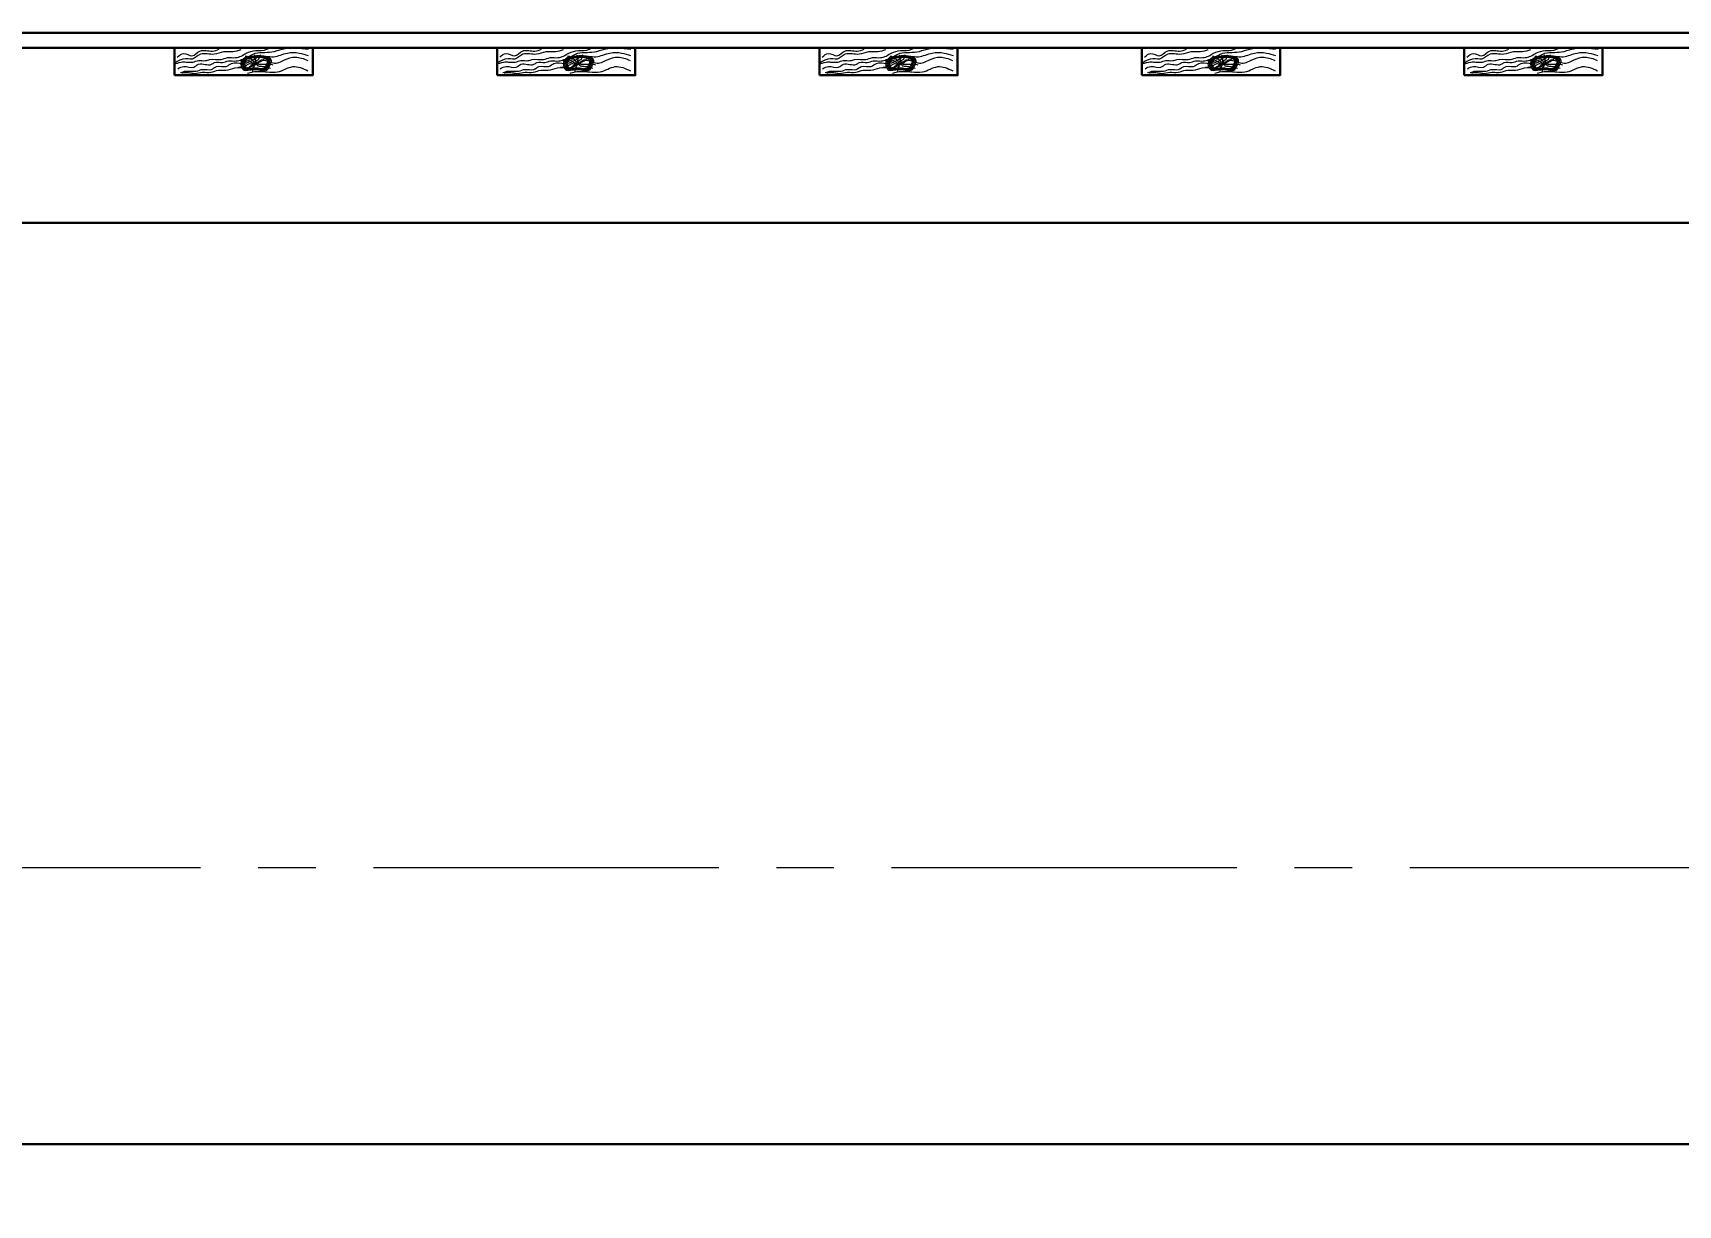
# Model space of a CAD drawing. Header units: millimetres. Extents: x 306212 to 393045, y -154783 to -111932.
# Drawn here: x 381980 to 383765, y -148423 to -147151 of the extents above; entities that cross this region are included whole.
import ezdxf

# ---------------------------------------------------------------- set-up
doc = ezdxf.new("R2010")
doc.units = ezdxf.units.MM
doc.linetypes.add('CENTER2', pattern=[1.125, 0.75, -0.125, 0.125, -0.125])
doc.layers.add('ahsap', color=222, linetype='Continuous', lineweight=13)
doc.layers.add('AKS', color=252, linetype='CENTER2')
doc.dimstyles.new('ISO-25', dxfattribs={"dimtxt": 100, "dimasz": 2.5, "dimexe": 1.25, "dimexo": 0.625, "dimtad": 1, "dimdec": 0, "dimtxsty": 'Standard', "dimcen": 2.5, "dimadec": 0, "dimazin": 0, "dimtfac": 1, "dimtdec": 0, "dimtmove": 0, "dimatfit": 3, "dimfxl": 0, "dimarcsym": 0})

# ---------------------------------------------------------------- blocks, each defined once
blk = doc.blocks.new('*D764')
at = {"layer": 'ahsap', "color": 0, "lineweight": -2}
for p, q in [((374378.4, -148358), (374378.4, -149423.4)), ((383678.4, -149033.6), (383678.4, -149423.4)), ((374528.4, -149423.1), (383528.4, -149423.1))]:
    blk.add_line(p, q, dxfattribs=at)
at = {"layer": 'ahsap', "color": 0}
for points in [[(374528.4, -149398.1), (374528.4, -149448.1), (374378.4, -149423.1)], [(383528.4, -149398.1), (383528.4, -149448.1), (383678.4, -149423.1)]]:
    blk.add_solid(points, dxfattribs=at)
at = {"layer": 'DEFPOINTS', "color": 0}
for p in [(374378.4, -148357.4), (383678.4, -149033), (383678.4, -149423.1)]:
    blk.add_point(p, dxfattribs=at)
at = {"layer": 'ahsap', "color": 0, "insert": (379028.4, -149298.1), "char_height": 150, "attachment_point": 5}
blk.add_mtext('9300', dxfattribs=at)

msp = doc.modelspace()

# ---------------------------------------------------------------- linework, layer by layer
at = {"layer": 'ahsap', "color": 46, "lineweight": 30}
for points in [[(385973.4, -147167.4), (385973.4, -147151.4), (374783.4, -147151.4), (374783.4, -147167.4), (374783.4, -147167.4), (385973.4, -147167.4)], [(382133.4, -147197.4), (382133.4, -147167.4), (382283.4, -147167.4), (382283.4, -147197.4), (382133.4, -147197.4)], [(382483.4, -147197.4), (382483.4, -147167.4), (382633.4, -147167.4), (382633.4, -147197.4), (382483.4, -147197.4)], [(382833.4, -147197.4), (382833.4, -147167.4), (382983.4, -147167.4), (382983.4, -147197.4), (382833.4, -147197.4)], [(383183.4, -147197.4), (383183.4, -147167.4), (383333.4, -147167.4), (383333.4, -147197.4), (383183.4, -147197.4)], [(383533.4, -147197.4), (383533.4, -147167.4), (383683.4, -147167.4), (383683.4, -147197.4), (383533.4, -147197.4)]]:
    msp.add_lwpolyline(points, dxfattribs=at)
at = {"layer": 'ahsap', "color": 251, "lineweight": 30}
msp.add_lwpolyline([(386378.4, -148057.4), (386378.4, -148357.4), (374378.4, -148357.4), (374378.4, -148057.4), (374378.4, -147357.4), (386378.4, -147357.4), (386378.4, -148057.4)], dxfattribs=at)
at = {"layer": 'ahsap', "color": 62}
for points, knots in [([(382205.1, -147169.7), (382202.3, -147170.7), (382196.3, -147172.9), (382186.2, -147170.6), (382175.2, -147176.8), (382162.3, -147171.2), (382152.7, -147182.2), (382143.6, -147177), (382129.4, -147186.9), (382140.5, -147182.4), (382146.3, -147183.1), (382153, -147183.7), (382159.5, -147180.5), (382166, -147182.2), (382173.8, -147178.8), (382182.3, -147181.7), (382191.2, -147177.2), (382198.9, -147179), (382203.7, -147177.3), (382205.7, -147176.6), (382205.7, -147176.6), (382207.5, -147175.5), (382212.4, -147172.4), (382221.9, -147169.8), (382230.7, -147171), (382234.7, -147168.6), (382235.2, -147168.3)], [0, 0, 0, 0, 8.649495, 18.9481, 29.448578, 44.354251, 54.58503, 64.733867, 74.635228, 81.578894, 86.898862, 94.204333, 100.43687, 108.145888, 112.919729, 125.131968, 132.542597, 141.202226, 147.62514, 147.62514, 147.62514, 147.62514, 153.962632, 164.796896, 176.812519, 178.597775, 178.597775, 178.597775, 178.597775]), ([(382136.8, -147190.3), (382138.9, -147189.1), (382144.3, -147186.1), (382153.1, -147190.8), (382161.2, -147182.2), (382170.8, -147188.3), (382177.9, -147181.9), (382184.8, -147184.8), (382192.2, -147180.7), (382199.5, -147182.6), (382204.1, -147181), (382205.9, -147180.3), (382205.9, -147180.3), (382207.4, -147180), (382212, -147179), (382221.1, -147170.7), (382236.4, -147174), (382255.4, -147166.3), (382269, -147167.9), (382278.6, -147169)], [0, 0, 0, 0, 6.916449, 17.76382, 23.855728, 37.93912, 41.696469, 50.242965, 56.925375, 65.54134, 71.315329, 71.315329, 71.315329, 71.315329, 75.797404, 85.380944, 106.040347, 117.599403, 146.02527, 146.02527, 146.02527, 146.02527]), ([(382555.1, -147169.7), (382552.3, -147170.7), (382546.3, -147172.9), (382536.2, -147170.6), (382525.2, -147176.8), (382512.3, -147171.2), (382502.7, -147182.2), (382493.6, -147177), (382479.4, -147186.9), (382490.5, -147182.4), (382496.3, -147183.1), (382503, -147183.7), (382509.5, -147180.5), (382516, -147182.2), (382523.8, -147178.8), (382532.3, -147181.7), (382541.2, -147177.2), (382548.9, -147179), (382553.7, -147177.3), (382555.7, -147176.6), (382555.7, -147176.6), (382557.5, -147175.5), (382562.4, -147172.4), (382571.9, -147169.8), (382580.7, -147171), (382584.7, -147168.6), (382585.2, -147168.3)], [0, 0, 0, 0, 8.649495, 18.9481, 29.448578, 44.354251, 54.58503, 64.733867, 74.635228, 81.578894, 86.898862, 94.204333, 100.43687, 108.145888, 112.919729, 125.131968, 132.542597, 141.202226, 147.62514, 147.62514, 147.62514, 147.62514, 153.962632, 164.796896, 176.812519, 178.597775, 178.597775, 178.597775, 178.597775]), ([(382486.8, -147190.3), (382488.9, -147189.1), (382494.3, -147186.1), (382503.1, -147190.8), (382511.2, -147182.2), (382520.8, -147188.3), (382527.9, -147181.9), (382534.8, -147184.8), (382542.2, -147180.7), (382549.5, -147182.6), (382554.1, -147181), (382555.9, -147180.3), (382555.9, -147180.3), (382557.4, -147180), (382562, -147179), (382571.1, -147170.7), (382586.4, -147174), (382605.4, -147166.3), (382619, -147167.9), (382628.6, -147169)], [0, 0, 0, 0, 6.916449, 17.76382, 23.855728, 37.93912, 41.696469, 50.242965, 56.925375, 65.54134, 71.315329, 71.315329, 71.315329, 71.315329, 75.797404, 85.380944, 106.040347, 117.599403, 146.02527, 146.02527, 146.02527, 146.02527]), ([(382905.1, -147169.7), (382902.3, -147170.7), (382896.3, -147172.9), (382886.2, -147170.6), (382875.2, -147176.8), (382862.3, -147171.2), (382852.7, -147182.2), (382843.6, -147177), (382829.4, -147186.9), (382840.5, -147182.4), (382846.3, -147183.1), (382853, -147183.7), (382859.5, -147180.5), (382866, -147182.2), (382873.8, -147178.8), (382882.3, -147181.7), (382891.2, -147177.2), (382898.9, -147179), (382903.7, -147177.3), (382905.7, -147176.6), (382905.7, -147176.6), (382907.5, -147175.5), (382912.4, -147172.4), (382921.9, -147169.8), (382930.7, -147171), (382934.7, -147168.6), (382935.2, -147168.3)], [0, 0, 0, 0, 8.649495, 18.9481, 29.448578, 44.354251, 54.58503, 64.733867, 74.635228, 81.578894, 86.898862, 94.204333, 100.43687, 108.145888, 112.919729, 125.131968, 132.542597, 141.202226, 147.62514, 147.62514, 147.62514, 147.62514, 153.962632, 164.796896, 176.812519, 178.597775, 178.597775, 178.597775, 178.597775]), ([(382836.8, -147190.3), (382838.9, -147189.1), (382844.3, -147186.1), (382853.1, -147190.8), (382861.2, -147182.2), (382870.8, -147188.3), (382877.9, -147181.9), (382884.8, -147184.8), (382892.2, -147180.7), (382899.5, -147182.6), (382904.1, -147181), (382905.9, -147180.3), (382905.9, -147180.3), (382907.4, -147180), (382912, -147179), (382921.1, -147170.7), (382936.4, -147174), (382955.4, -147166.3), (382969, -147167.9), (382978.6, -147169)], [0, 0, 0, 0, 6.916449, 17.76382, 23.855728, 37.93912, 41.696469, 50.242965, 56.925375, 65.54134, 71.315329, 71.315329, 71.315329, 71.315329, 75.797404, 85.380944, 106.040347, 117.599403, 146.02527, 146.02527, 146.02527, 146.02527]), ([(383255.1, -147169.7), (383252.3, -147170.7), (383246.3, -147172.9), (383236.2, -147170.6), (383225.2, -147176.8), (383212.3, -147171.2), (383202.7, -147182.2), (383193.6, -147177), (383179.4, -147186.9), (383190.5, -147182.4), (383196.3, -147183.1), (383203, -147183.7), (383209.5, -147180.5), (383216, -147182.2), (383223.8, -147178.8), (383232.3, -147181.7), (383241.2, -147177.2), (383248.9, -147179), (383253.7, -147177.3), (383255.7, -147176.6), (383255.7, -147176.6), (383257.5, -147175.5), (383262.4, -147172.4), (383271.9, -147169.8), (383280.7, -147171), (383284.7, -147168.6), (383285.2, -147168.3)], [0, 0, 0, 0, 8.649495, 18.9481, 29.448578, 44.354251, 54.58503, 64.733867, 74.635228, 81.578894, 86.898862, 94.204333, 100.43687, 108.145888, 112.919729, 125.131968, 132.542597, 141.202226, 147.62514, 147.62514, 147.62514, 147.62514, 153.962632, 164.796896, 176.812519, 178.597775, 178.597775, 178.597775, 178.597775]), ([(383186.8, -147190.3), (383188.9, -147189.1), (383194.3, -147186.1), (383203.1, -147190.8), (383211.2, -147182.2), (383220.8, -147188.3), (383227.9, -147181.9), (383234.8, -147184.8), (383242.2, -147180.7), (383249.5, -147182.6), (383254.1, -147181), (383255.9, -147180.3), (383255.9, -147180.3), (383257.4, -147180), (383262, -147179), (383271.1, -147170.7), (383286.4, -147174), (383305.4, -147166.3), (383319, -147167.9), (383328.6, -147169)], [0, 0, 0, 0, 6.916449, 17.76382, 23.855728, 37.93912, 41.696469, 50.242965, 56.925375, 65.54134, 71.315329, 71.315329, 71.315329, 71.315329, 75.797404, 85.380944, 106.040347, 117.599403, 146.02527, 146.02527, 146.02527, 146.02527]), ([(383605.1, -147169.7), (383602.3, -147170.7), (383596.3, -147172.9), (383586.2, -147170.6), (383575.2, -147176.8), (383562.3, -147171.2), (383552.7, -147182.2), (383543.6, -147177), (383529.4, -147186.9), (383540.5, -147182.4), (383546.3, -147183.1), (383553, -147183.7), (383559.5, -147180.5), (383566, -147182.2), (383573.8, -147178.8), (383582.3, -147181.7), (383591.2, -147177.2), (383598.9, -147179), (383603.7, -147177.3), (383605.7, -147176.6), (383605.7, -147176.6), (383607.5, -147175.5), (383612.4, -147172.4), (383621.9, -147169.8), (383630.7, -147171), (383634.7, -147168.6), (383635.2, -147168.3)], [0, 0, 0, 0, 8.649495, 18.9481, 29.448578, 44.354251, 54.58503, 64.733867, 74.635228, 81.578894, 86.898862, 94.204333, 100.43687, 108.145888, 112.919729, 125.131968, 132.542597, 141.202226, 147.62514, 147.62514, 147.62514, 147.62514, 153.962632, 164.796896, 176.812519, 178.597775, 178.597775, 178.597775, 178.597775]), ([(383536.8, -147190.3), (383538.9, -147189.1), (383544.3, -147186.1), (383553.1, -147190.8), (383561.2, -147182.2), (383570.8, -147188.3), (383577.9, -147181.9), (383584.8, -147184.8), (383592.2, -147180.7), (383599.5, -147182.6), (383604.1, -147181), (383605.9, -147180.3), (383605.9, -147180.3), (383607.4, -147180), (383612, -147179), (383621.1, -147170.7), (383636.4, -147174), (383655.4, -147166.3), (383669, -147167.9), (383678.6, -147169)], [0, 0, 0, 0, 6.916449, 17.76382, 23.855728, 37.93912, 41.696469, 50.242965, 56.925375, 65.54134, 71.315329, 71.315329, 71.315329, 71.315329, 75.797404, 85.380944, 106.040347, 117.599403, 146.02527, 146.02527, 146.02527, 146.02527])]:
    msp.add_open_spline(points, degree=3, knots=knots, dxfattribs=at)
for points in [[(382136.3, -147177.7), (382143.2, -147173.7), (382152.2, -147176.1), (382160.9, -147171.1), (382174.4, -147171.1), (382181.8, -147169.1)], [(382139.6, -147194.5), (382145.7, -147192.8), (382156.8, -147192.8), (382164, -147190.9), (382173.3, -147190.9), (382178.8, -147187.7), (382189.5, -147187.7), (382195.2, -147184.4), (382206.7, -147184.4), (382216.8, -147181.7), (382224.6, -147177.2), (382240.8, -147177.2), (382255.8, -147173.2), (382268.6, -147173.2), (382278.4, -147175.8)], [(382141.1, -147194.8), (382145.9, -147194.3), (382151.1, -147194.8), (382155.1, -147195.3), (382163.8, -147194.1), (382172.7, -147194.1), (382181, -147191.9), (382189, -147191.9), (382198.9, -147189.2), (382210.7, -147189.2), (382223.9, -147184.1), (382229.2, -147181.1), (382240.3, -147184), (382252.8, -147180.7), (382264.4, -147177.6), (382277.8, -147181.2)], [(382205, -147184.5), (382207.8, -147179.7), (382219.4, -147176.6), (382230.2, -147176.6), (382238.4, -147181.4), (382237.1, -147186.1), (382234.3, -147191), (382220.1, -147191), (382207.7, -147191), (382205, -147184.5)], [(382206.5, -147184.4), (382209, -147180.1), (382219.6, -147177.2), (382229.4, -147177.2), (382236.9, -147181.6), (382235.7, -147185.9), (382233.2, -147190.3), (382220.2, -147190.3), (382208.9, -147190.3), (382206.5, -147184.4)], [(382207.9, -147184.3), (382210.2, -147180.3), (382219.7, -147177.8), (382228.7, -147177.8), (382235.5, -147181.7), (382234.4, -147185.6), (382232.1, -147189.6), (382220.3, -147189.6), (382210.1, -147189.6), (382207.9, -147184.3)], [(382209.1, -147184.3), (382211.2, -147180.7), (382219.9, -147178.3), (382228, -147178.3), (382234.2, -147181.9), (382233.3, -147185.5), (382231.1, -147189.1), (382220.4, -147189.1), (382211.1, -147189.1), (382209.1, -147184.3)], [(382219.6, -147183.2), (382218.2, -147181.8), (382216.4, -147179.9), (382214.3, -147179.9), (382212.9, -147177.8), (382209.9, -147177)], [(382221.1, -147183.5), (382220.8, -147182.3), (382221.3, -147180.3), (382220.6, -147179.2), (382220.1, -147177.2), (382220.6, -147175.3)], [(382221.1, -147183.5), (382222.3, -147181.3), (382224.9, -147179.8), (382225.5, -147177.5), (382226.8, -147175.3)], [(382221.1, -147183.5), (382224.4, -147182.6), (382227.6, -147180.7), (382230.6, -147179.9), (382231.5, -147178.5), (382234.2, -147176.9)], [(382486.3, -147177.7), (382493.2, -147173.7), (382502.2, -147176.1), (382510.9, -147171.1), (382524.4, -147171.1), (382531.8, -147169.1)], [(382489.6, -147194.5), (382495.7, -147192.8), (382506.8, -147192.8), (382514, -147190.9), (382523.3, -147190.9), (382528.8, -147187.7), (382539.5, -147187.7), (382545.2, -147184.4), (382556.7, -147184.4), (382566.8, -147181.7), (382574.6, -147177.2), (382590.8, -147177.2), (382605.8, -147173.2), (382618.6, -147173.2), (382628.4, -147175.8)], [(382491.1, -147194.8), (382495.9, -147194.3), (382501.1, -147194.8), (382505.1, -147195.3), (382513.8, -147194.1), (382522.7, -147194.1), (382531, -147191.9), (382539, -147191.9), (382548.9, -147189.2), (382560.7, -147189.2), (382573.9, -147184.1), (382579.2, -147181.1), (382590.3, -147184), (382602.8, -147180.7), (382614.4, -147177.6), (382627.8, -147181.2)], [(382555, -147184.5), (382557.8, -147179.7), (382569.4, -147176.6), (382580.2, -147176.6), (382588.4, -147181.4), (382587.1, -147186.1), (382584.3, -147191), (382570.1, -147191), (382557.7, -147191), (382555, -147184.5)], [(382556.5, -147184.4), (382559, -147180.1), (382569.6, -147177.2), (382579.4, -147177.2), (382586.9, -147181.6), (382585.7, -147185.9), (382583.2, -147190.3), (382570.2, -147190.3), (382558.9, -147190.3), (382556.5, -147184.4)], [(382557.9, -147184.3), (382560.2, -147180.3), (382569.7, -147177.8), (382578.7, -147177.8), (382585.5, -147181.7), (382584.4, -147185.6), (382582.1, -147189.6), (382570.3, -147189.6), (382560.1, -147189.6), (382557.9, -147184.3)], [(382559.1, -147184.3), (382561.2, -147180.7), (382569.9, -147178.3), (382578, -147178.3), (382584.2, -147181.9), (382583.3, -147185.5), (382581.1, -147189.1), (382570.4, -147189.1), (382561.1, -147189.1), (382559.1, -147184.3)], [(382569.6, -147183.2), (382568.2, -147181.8), (382566.4, -147179.9), (382564.3, -147179.9), (382562.9, -147177.8), (382559.9, -147177)], [(382571.1, -147183.5), (382570.8, -147182.3), (382571.3, -147180.3), (382570.6, -147179.2), (382570.1, -147177.2), (382570.6, -147175.3)], [(382571.1, -147183.5), (382572.3, -147181.3), (382574.9, -147179.8), (382575.5, -147177.5), (382576.8, -147175.3)], [(382571.1, -147183.5), (382574.4, -147182.6), (382577.6, -147180.7), (382580.6, -147179.9), (382581.5, -147178.5), (382584.2, -147176.9)], [(382836.3, -147177.7), (382843.2, -147173.7), (382852.2, -147176.1), (382860.9, -147171.1), (382874.4, -147171.1), (382881.8, -147169.1)], [(382839.6, -147194.5), (382845.7, -147192.8), (382856.8, -147192.8), (382864, -147190.9), (382873.3, -147190.9), (382878.8, -147187.7), (382889.5, -147187.7), (382895.2, -147184.4), (382906.7, -147184.4), (382916.8, -147181.7), (382924.6, -147177.2), (382940.8, -147177.2), (382955.8, -147173.2), (382968.6, -147173.2), (382978.4, -147175.8)], [(382841.1, -147194.8), (382845.9, -147194.3), (382851.1, -147194.8), (382855.1, -147195.3), (382863.8, -147194.1), (382872.7, -147194.1), (382881, -147191.9), (382889, -147191.9), (382898.9, -147189.2), (382910.7, -147189.2), (382923.9, -147184.1), (382929.2, -147181.1), (382940.3, -147184), (382952.8, -147180.7), (382964.4, -147177.6), (382977.8, -147181.2)], [(382905, -147184.5), (382907.8, -147179.7), (382919.4, -147176.6), (382930.2, -147176.6), (382938.4, -147181.4), (382937.1, -147186.1), (382934.3, -147191), (382920.1, -147191), (382907.7, -147191), (382905, -147184.5)], [(382906.5, -147184.4), (382909, -147180.1), (382919.6, -147177.2), (382929.4, -147177.2), (382936.9, -147181.6), (382935.7, -147185.9), (382933.2, -147190.3), (382920.2, -147190.3), (382908.9, -147190.3), (382906.5, -147184.4)], [(382907.9, -147184.3), (382910.2, -147180.3), (382919.7, -147177.8), (382928.7, -147177.8), (382935.5, -147181.7), (382934.4, -147185.6), (382932.1, -147189.6), (382920.3, -147189.6), (382910.1, -147189.6), (382907.9, -147184.3)], [(382909.1, -147184.3), (382911.2, -147180.7), (382919.9, -147178.3), (382928, -147178.3), (382934.2, -147181.9), (382933.3, -147185.5), (382931.1, -147189.1), (382920.4, -147189.1), (382911.1, -147189.1), (382909.1, -147184.3)], [(382919.6, -147183.2), (382918.2, -147181.8), (382916.4, -147179.9), (382914.3, -147179.9), (382912.9, -147177.8), (382909.9, -147177)], [(382921.1, -147183.5), (382920.8, -147182.3), (382921.3, -147180.3), (382920.6, -147179.2), (382920.1, -147177.2), (382920.6, -147175.3)], [(382921.1, -147183.5), (382922.3, -147181.3), (382924.9, -147179.8), (382925.5, -147177.5), (382926.8, -147175.3)], [(382921.1, -147183.5), (382924.4, -147182.6), (382927.6, -147180.7), (382930.6, -147179.9), (382931.5, -147178.5), (382934.2, -147176.9)], [(383186.3, -147177.7), (383193.2, -147173.7), (383202.2, -147176.1), (383210.9, -147171.1), (383224.4, -147171.1), (383231.8, -147169.1)], [(383189.6, -147194.5), (383195.7, -147192.8), (383206.8, -147192.8), (383214, -147190.9), (383223.3, -147190.9), (383228.8, -147187.7), (383239.5, -147187.7), (383245.2, -147184.4), (383256.7, -147184.4), (383266.8, -147181.7), (383274.6, -147177.2), (383290.8, -147177.2), (383305.8, -147173.2), (383318.6, -147173.2), (383328.4, -147175.8)], [(383191.1, -147194.8), (383195.9, -147194.3), (383201.1, -147194.8), (383205.1, -147195.3), (383213.8, -147194.1), (383222.7, -147194.1), (383231, -147191.9), (383239, -147191.9), (383248.9, -147189.2), (383260.7, -147189.2), (383273.9, -147184.1), (383279.2, -147181.1), (383290.3, -147184), (383302.8, -147180.7), (383314.4, -147177.6), (383327.8, -147181.2)], [(383255, -147184.5), (383257.8, -147179.7), (383269.4, -147176.6), (383280.2, -147176.6), (383288.4, -147181.4), (383287.1, -147186.1), (383284.3, -147191), (383270.1, -147191), (383257.7, -147191), (383255, -147184.5)], [(383256.5, -147184.4), (383259, -147180.1), (383269.6, -147177.2), (383279.4, -147177.2), (383286.9, -147181.6), (383285.7, -147185.9), (383283.2, -147190.3), (383270.2, -147190.3), (383258.9, -147190.3), (383256.5, -147184.4)], [(383257.9, -147184.3), (383260.2, -147180.3), (383269.7, -147177.8), (383278.7, -147177.8), (383285.5, -147181.7), (383284.4, -147185.6), (383282.1, -147189.6), (383270.3, -147189.6), (383260.1, -147189.6), (383257.9, -147184.3)], [(383259.1, -147184.3), (383261.2, -147180.7), (383269.9, -147178.3), (383278, -147178.3), (383284.2, -147181.9), (383283.3, -147185.5), (383281.1, -147189.1), (383270.4, -147189.1), (383261.1, -147189.1), (383259.1, -147184.3)], [(383269.6, -147183.2), (383268.2, -147181.8), (383266.4, -147179.9), (383264.3, -147179.9), (383262.9, -147177.8), (383259.9, -147177)], [(383271.1, -147183.5), (383270.8, -147182.3), (383271.3, -147180.3), (383270.6, -147179.2), (383270.1, -147177.2), (383270.6, -147175.3)], [(383271.1, -147183.5), (383272.3, -147181.3), (383274.9, -147179.8), (383275.5, -147177.5), (383276.8, -147175.3)], [(383271.1, -147183.5), (383274.4, -147182.6), (383277.6, -147180.7), (383280.6, -147179.9), (383281.5, -147178.5), (383284.2, -147176.9)], [(383536.3, -147177.7), (383543.2, -147173.7), (383552.2, -147176.1), (383560.9, -147171.1), (383574.4, -147171.1), (383581.8, -147169.1)], [(383539.6, -147194.5), (383545.7, -147192.8), (383556.8, -147192.8), (383564, -147190.9), (383573.3, -147190.9), (383578.8, -147187.7), (383589.5, -147187.7), (383595.2, -147184.4), (383606.7, -147184.4), (383616.8, -147181.7), (383624.6, -147177.2), (383640.8, -147177.2), (383655.8, -147173.2), (383668.6, -147173.2), (383678.4, -147175.8)], [(383541.1, -147194.8), (383545.9, -147194.3), (383551.1, -147194.8), (383555.1, -147195.3), (383563.8, -147194.1), (383572.7, -147194.1), (383581, -147191.9), (383589, -147191.9), (383598.9, -147189.2), (383610.7, -147189.2), (383623.9, -147184.1), (383629.2, -147181.1), (383640.3, -147184), (383652.8, -147180.7), (383664.4, -147177.6), (383677.8, -147181.2)], [(383605, -147184.5), (383607.8, -147179.7), (383619.4, -147176.6), (383630.2, -147176.6), (383638.4, -147181.4), (383637.1, -147186.1), (383634.3, -147191), (383620.1, -147191), (383607.7, -147191), (383605, -147184.5)], [(383606.5, -147184.4), (383609, -147180.1), (383619.6, -147177.2), (383629.4, -147177.2), (383636.9, -147181.6), (383635.7, -147185.9), (383633.2, -147190.3), (383620.2, -147190.3), (383608.9, -147190.3), (383606.5, -147184.4)], [(383607.9, -147184.3), (383610.2, -147180.3), (383619.7, -147177.8), (383628.7, -147177.8), (383635.5, -147181.7), (383634.4, -147185.6), (383632.1, -147189.6), (383620.3, -147189.6), (383610.1, -147189.6), (383607.9, -147184.3)], [(383609.1, -147184.3), (383611.2, -147180.7), (383619.9, -147178.3), (383628, -147178.3), (383634.2, -147181.9), (383633.3, -147185.5), (383631.1, -147189.1), (383620.4, -147189.1), (383611.1, -147189.1), (383609.1, -147184.3)], [(383619.6, -147183.2), (383618.2, -147181.8), (383616.4, -147179.9), (383614.3, -147179.9), (383612.9, -147177.8), (383609.9, -147177)], [(383621.1, -147183.5), (383620.8, -147182.3), (383621.3, -147180.3), (383620.6, -147179.2), (383620.1, -147177.2), (383620.6, -147175.3)], [(383621.1, -147183.5), (383622.3, -147181.3), (383624.9, -147179.8), (383625.5, -147177.5), (383626.8, -147175.3)], [(383621.1, -147183.5), (383624.4, -147182.6), (383627.6, -147180.7), (383630.6, -147179.9), (383631.5, -147178.5), (383634.2, -147176.9)], [(382220.5, -147184), (382219.9, -147184.6), (382217.5, -147185.2), (382213.6, -147185.2), (382211, -147186.7), (382202.4, -147189)], [(382220.5, -147184), (382217.5, -147184), (382213.8, -147181.8), (382209.7, -147182.9), (382204.9, -147181.6)], [(382220.7, -147184.5), (382220.4, -147184.9), (382218, -147186.4), (382214.6, -147188.3), (382213.1, -147189.8), (382210.3, -147192.6)], [(382212.6, -147195.2), (382218.1, -147193.7), (382233.7, -147193.7), (382245.2, -147193.7), (382261.7, -147188), (382278.1, -147192.4)], [(382220.9, -147184.9), (382220.8, -147185.4), (382219.8, -147187.1), (382218.6, -147189.2), (382218, -147191.6), (382218, -147193.7)], [(382221, -147183.9), (382221.1, -147184.1), (382221.7, -147184.9), (382222.9, -147186.5), (382226.2, -147187.4), (382230.7, -147188), (382237.3, -147189.7)], [(382221.1, -147183.5), (382224.3, -147185.3), (382228, -147185.3), (382233.3, -147185.3), (382237.9, -147185.3), (382240.1, -147185.9)], [(382570.5, -147184), (382569.9, -147184.6), (382567.5, -147185.2), (382563.6, -147185.2), (382561, -147186.7), (382552.4, -147189)], [(382570.5, -147184), (382567.5, -147184), (382563.8, -147181.8), (382559.7, -147182.9), (382554.9, -147181.6)], [(382570.7, -147184.5), (382570.4, -147184.9), (382568, -147186.4), (382564.6, -147188.3), (382563.1, -147189.8), (382560.3, -147192.6)], [(382562.6, -147195.2), (382568.1, -147193.7), (382583.7, -147193.7), (382595.2, -147193.7), (382611.7, -147188), (382628.1, -147192.4)], [(382570.9, -147184.9), (382570.8, -147185.4), (382569.8, -147187.1), (382568.6, -147189.2), (382568, -147191.6), (382568, -147193.7)], [(382571, -147183.9), (382571.1, -147184.1), (382571.7, -147184.9), (382572.9, -147186.5), (382576.2, -147187.4), (382580.7, -147188), (382587.3, -147189.7)], [(382571.1, -147183.5), (382574.3, -147185.3), (382578, -147185.3), (382583.3, -147185.3), (382587.9, -147185.3), (382590.1, -147185.9)], [(382920.5, -147184), (382919.9, -147184.6), (382917.5, -147185.2), (382913.6, -147185.2), (382911, -147186.7), (382902.4, -147189)], [(382920.5, -147184), (382917.5, -147184), (382913.8, -147181.8), (382909.7, -147182.9), (382904.9, -147181.6)], [(382920.7, -147184.5), (382920.4, -147184.9), (382918, -147186.4), (382914.6, -147188.3), (382913.1, -147189.8), (382910.3, -147192.6)], [(382912.6, -147195.2), (382918.1, -147193.7), (382933.7, -147193.7), (382945.2, -147193.7), (382961.7, -147188), (382978.1, -147192.4)], [(382920.9, -147184.9), (382920.8, -147185.4), (382919.8, -147187.1), (382918.6, -147189.2), (382918, -147191.6), (382918, -147193.7)], [(382921, -147183.9), (382921.1, -147184.1), (382921.7, -147184.9), (382922.9, -147186.5), (382926.2, -147187.4), (382930.7, -147188), (382937.3, -147189.7)], [(382921.1, -147183.5), (382924.3, -147185.3), (382928, -147185.3), (382933.3, -147185.3), (382937.9, -147185.3), (382940.1, -147185.9)], [(383270.5, -147184), (383269.9, -147184.6), (383267.5, -147185.2), (383263.6, -147185.2), (383261, -147186.7), (383252.4, -147189)], [(383270.5, -147184), (383267.5, -147184), (383263.8, -147181.8), (383259.7, -147182.9), (383254.9, -147181.6)], [(383270.7, -147184.5), (383270.4, -147184.9), (383268, -147186.4), (383264.6, -147188.3), (383263.1, -147189.8), (383260.3, -147192.6)], [(383262.6, -147195.2), (383268.1, -147193.7), (383283.7, -147193.7), (383295.2, -147193.7), (383311.7, -147188), (383328.1, -147192.4)], [(383270.9, -147184.9), (383270.8, -147185.4), (383269.8, -147187.1), (383268.6, -147189.2), (383268, -147191.6), (383268, -147193.7)], [(383271, -147183.9), (383271.1, -147184.1), (383271.7, -147184.9), (383272.9, -147186.5), (383276.2, -147187.4), (383280.7, -147188), (383287.3, -147189.7)], [(383271.1, -147183.5), (383274.3, -147185.3), (383278, -147185.3), (383283.3, -147185.3), (383287.9, -147185.3), (383290.1, -147185.9)], [(383620.5, -147184), (383619.9, -147184.6), (383617.5, -147185.2), (383613.6, -147185.2), (383611, -147186.7), (383602.4, -147189)], [(383620.5, -147184), (383617.5, -147184), (383613.8, -147181.8), (383609.7, -147182.9), (383604.9, -147181.6)], [(383620.7, -147184.5), (383620.4, -147184.9), (383618, -147186.4), (383614.6, -147188.3), (383613.1, -147189.8), (383610.3, -147192.6)], [(383612.6, -147195.2), (383618.1, -147193.7), (383633.7, -147193.7), (383645.2, -147193.7), (383661.7, -147188), (383678.1, -147192.4)], [(383620.9, -147184.9), (383620.8, -147185.4), (383619.8, -147187.1), (383618.6, -147189.2), (383618, -147191.6), (383618, -147193.7)], [(383621, -147183.9), (383621.1, -147184.1), (383621.7, -147184.9), (383622.9, -147186.5), (383626.2, -147187.4), (383630.7, -147188), (383637.3, -147189.7)], [(383621.1, -147183.5), (383624.3, -147185.3), (383628, -147185.3), (383633.3, -147185.3), (383637.9, -147185.3), (383640.1, -147185.9)]]:
    msp.add_spline(points, degree=3, dxfattribs=at)
at = {"layer": 'AKS', "lineweight": 5, "ltscale": 500}
msp.add_line((387786.6, -148057.4), (373211.6, -148057.4), dxfattribs=at)

# ---------------------------------------------------------------- dimensions: what is measured, and where the dimension line sits
at = {"layer": 'ahsap', "color": 0}
dim = msp.add_linear_dim(base=(383678.4, -149423.1), p1=(374378.4, -148357.4), p2=(383678.4, -149033), dimstyle='ISO-25', override={"dimtxt": 150, "dimasz": 150, "dimexe": 0.25, "dimgap": 50, "dimdle": 0.25, "dimfxl": 0.25}, dxfattribs=at)
dim.commit()
dim.dimension.update_dxf_attribs({"geometry": '*D764', "text_midpoint": (379028.4, -149423.1), "dimtype": 160})

doc.saveas('drawing.dxf')
